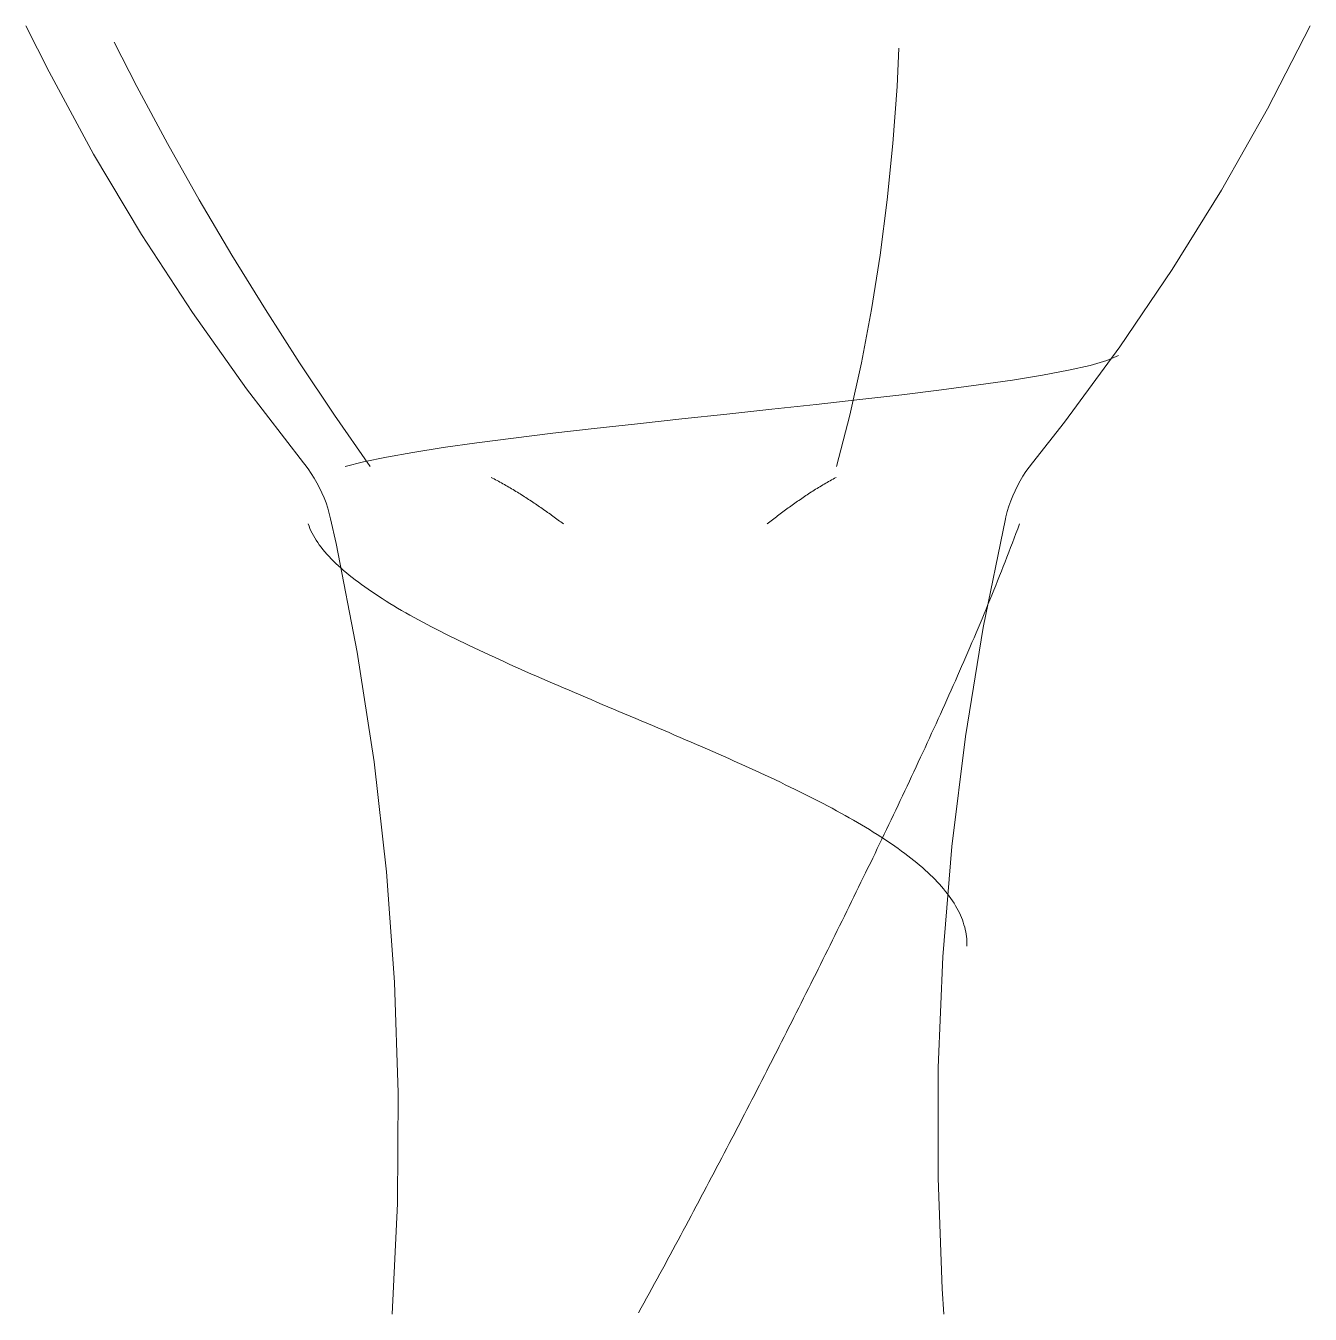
# Model space of a CAD drawing. Header units: inches. Extents: x -54880 to -186, y -132 to 853.
# Drawn here: x -204.65 to -186.03, y 101.31 to 120 of the extents above; entities that cross this region are included whole.
import ezdxf

# ---------------------------------------------------------------- set-up
doc = ezdxf.new("R2010")
doc.units = ezdxf.units.IN
doc.header["$MEASUREMENT"] = 0
doc.layers.add('Q-SPCQ', color=91, linetype='Continuous', lineweight=9)

# ---------------------------------------------------------------- blocks, each defined once
blk = doc.blocks.new('FP_297-Section 6')
at = {"layer": 'Q-SPCQ', "flags": 128}
for points in [[(-24960.607, 101.312), (-24960.53, 102.917), (-24960.519, 104.523), (-24960.571, 106.128), (-24960.688, 107.73), (-24960.868, 109.325), (-24961.112, 110.913), (-24961.42, 112.489), (-24961.499, 112.849)], [(-24951.714, 112.849), (-24952.036, 111.275), (-24952.295, 109.69), (-24952.49, 108.096), (-24952.621, 106.496), (-24952.688, 104.891), (-24952.691, 103.285), (-24952.63, 101.68), (-24952.607, 101.312)]]:
    blk.add_lwpolyline(points, dxfattribs=at)
blk = doc.blocks.new('FP_298-Section 6')
at = {"layer": 'Q-SPCQ'}
for p, q in [((-24961.824, 112.774), (-24961.812, 112.741)), ((-24961.812, 112.741), (-24961.799, 112.707)), ((-24961.799, 112.707), (-24961.784, 112.673)), ((-24951.536, 112.706), (-24951.561, 112.637)), ((-24951.51, 112.774), (-24951.536, 112.706)), ((-24961.784, 112.673), (-24961.767, 112.639)), ((-24961.767, 112.639), (-24961.749, 112.606)), ((-24961.749, 112.606), (-24961.73, 112.572)), ((-24961.73, 112.572), (-24961.709, 112.538)), ((-24961.709, 112.538), (-24961.686, 112.504)), ((-24961.686, 112.504), (-24961.663, 112.47)), ((-24951.613, 112.5), (-24951.639, 112.432)), ((-24951.587, 112.569), (-24951.613, 112.5)), ((-24951.561, 112.637), (-24951.587, 112.569)), ((-24961.663, 112.47), (-24961.637, 112.437)), ((-24961.637, 112.437), (-24961.611, 112.403)), ((-24961.611, 112.403), (-24961.583, 112.369)), ((-24961.583, 112.369), (-24961.553, 112.335)), ((-24961.553, 112.335), (-24961.522, 112.301)), ((-24951.665, 112.363), (-24951.692, 112.294)), ((-24951.639, 112.432), (-24951.665, 112.363)), ((-24961.522, 112.301), (-24961.49, 112.267)), ((-24961.49, 112.267), (-24961.457, 112.234)), ((-24961.457, 112.234), (-24961.422, 112.2)), ((-24961.422, 112.2), (-24961.386, 112.166)), ((-24961.386, 112.166), (-24961.348, 112.132)), ((-24961.348, 112.132), (-24961.31, 112.098)), ((-24951.745, 112.157), (-24951.772, 112.088)), ((-24951.718, 112.226), (-24951.745, 112.157)), ((-24951.692, 112.294), (-24951.718, 112.226)), ((-24961.31, 112.098), (-24961.27, 112.064)), ((-24961.27, 112.064), (-24961.228, 112.03)), ((-24961.228, 112.03), (-24961.186, 111.996)), ((-24961.186, 111.996), (-24961.142, 111.963)), ((-24961.142, 111.963), (-24961.097, 111.929)), ((-24951.827, 111.951), (-24951.855, 111.882)), ((-24951.799, 112.02), (-24951.827, 111.951)), ((-24951.772, 112.088), (-24951.799, 112.02)), ((-24961.097, 111.929), (-24961.051, 111.895)), ((-24961.051, 111.895), (-24961.003, 111.861)), ((-24961.003, 111.861), (-24960.955, 111.827)), ((-24960.955, 111.827), (-24960.905, 111.793)), ((-24960.905, 111.793), (-24960.854, 111.759)), ((-24960.854, 111.759), (-24960.803, 111.725)), ((-24951.882, 111.813), (-24951.91, 111.744)), ((-24951.855, 111.882), (-24951.882, 111.813)), ((-24960.803, 111.725), (-24960.75, 111.691)), ((-24960.75, 111.691), (-24960.695, 111.657)), ((-24960.695, 111.657), (-24960.64, 111.623)), ((-24960.64, 111.623), (-24960.584, 111.589)), ((-24960.584, 111.589), (-24960.527, 111.555)), ((-24951.967, 111.606), (-24951.995, 111.538)), ((-24951.938, 111.675), (-24951.967, 111.606)), ((-24951.91, 111.744), (-24951.938, 111.675)), ((-24960.527, 111.555), (-24960.469, 111.521)), ((-24960.469, 111.521), (-24960.409, 111.487)), ((-24960.409, 111.487), (-24960.349, 111.453)), ((-24960.349, 111.453), (-24960.288, 111.419)), ((-24960.288, 111.419), (-24960.226, 111.385)), ((-24960.226, 111.385), (-24960.163, 111.351)), ((-24952.053, 111.4), (-24952.082, 111.331)), ((-24952.024, 111.469), (-24952.053, 111.4)), ((-24951.995, 111.538), (-24952.024, 111.469)), ((-24960.163, 111.351), (-24960.099, 111.317)), ((-24960.099, 111.317), (-24960.035, 111.283)), ((-24960.035, 111.283), (-24959.969, 111.249)), ((-24959.969, 111.249), (-24959.903, 111.215)), ((-24959.903, 111.215), (-24959.836, 111.181)), ((-24952.14, 111.193), (-24952.169, 111.123)), ((-24952.111, 111.262), (-24952.14, 111.193)), ((-24952.082, 111.331), (-24952.111, 111.262)), ((-24959.836, 111.181), (-24959.768, 111.147)), ((-24959.768, 111.147), (-24959.699, 111.113)), ((-24959.699, 111.113), (-24959.63, 111.079)), ((-24959.63, 111.079), (-24959.56, 111.045)), ((-24959.56, 111.045), (-24959.489, 111.011)), ((-24959.489, 111.011), (-24959.418, 110.977)), ((-24952.199, 111.054), (-24952.229, 110.985)), ((-24952.169, 111.123), (-24952.199, 111.054)), ((-24959.418, 110.977), (-24959.345, 110.943)), ((-24959.345, 110.943), (-24959.273, 110.909)), ((-24959.273, 110.909), (-24959.199, 110.875)), ((-24959.199, 110.875), (-24959.125, 110.841)), ((-24959.125, 110.841), (-24959.051, 110.807)), ((-24952.288, 110.847), (-24952.318, 110.778)), ((-24952.258, 110.916), (-24952.288, 110.847)), ((-24952.229, 110.985), (-24952.258, 110.916)), ((-24959.051, 110.807), (-24958.976, 110.773)), ((-24958.976, 110.773), (-24958.9, 110.738)), ((-24958.9, 110.738), (-24958.824, 110.704)), ((-24958.824, 110.704), (-24958.748, 110.67)), ((-24958.748, 110.67), (-24958.671, 110.636)), ((-24958.671, 110.636), (-24958.594, 110.602)), ((-24952.379, 110.639), (-24952.409, 110.57)), ((-24952.349, 110.709), (-24952.379, 110.639)), ((-24952.318, 110.778), (-24952.349, 110.709)), ((-24958.594, 110.602), (-24958.516, 110.568)), ((-24958.516, 110.568), (-24958.438, 110.534)), ((-24958.438, 110.534), (-24958.359, 110.5)), ((-24958.359, 110.5), (-24958.281, 110.466)), ((-24958.281, 110.466), (-24958.201, 110.431)), ((-24952.44, 110.501), (-24952.471, 110.432)), ((-24952.409, 110.57), (-24952.44, 110.501)), ((-24958.201, 110.431), (-24958.122, 110.397)), ((-24958.122, 110.397), (-24958.042, 110.363)), ((-24958.042, 110.363), (-24957.963, 110.329)), ((-24957.963, 110.329), (-24957.882, 110.295)), ((-24957.882, 110.295), (-24957.802, 110.261)), ((-24957.802, 110.261), (-24957.722, 110.226)), ((-24952.533, 110.293), (-24952.564, 110.224)), ((-24952.502, 110.362), (-24952.533, 110.293)), ((-24952.471, 110.432), (-24952.502, 110.362)), ((-24957.722, 110.226), (-24957.641, 110.192)), ((-24957.641, 110.192), (-24957.56, 110.158)), ((-24957.56, 110.158), (-24957.48, 110.124)), ((-24957.48, 110.124), (-24957.399, 110.09)), ((-24957.399, 110.09), (-24957.318, 110.055)), ((-24952.626, 110.085), (-24952.657, 110.016)), ((-24952.595, 110.154), (-24952.626, 110.085)), ((-24952.564, 110.224), (-24952.595, 110.154)), ((-24957.318, 110.055), (-24957.237, 110.021)), ((-24957.237, 110.021), (-24957.156, 109.987)), ((-24957.156, 109.987), (-24957.075, 109.953)), ((-24957.075, 109.953), (-24956.994, 109.919)), ((-24956.994, 109.919), (-24956.913, 109.884)), ((-24956.913, 109.884), (-24956.832, 109.85)), ((-24952.689, 109.946), (-24952.72, 109.877)), ((-24952.657, 110.016), (-24952.689, 109.946)), ((-24956.832, 109.85), (-24956.752, 109.816)), ((-24956.752, 109.816), (-24956.671, 109.782)), ((-24956.671, 109.782), (-24956.591, 109.748)), ((-24956.591, 109.748), (-24956.511, 109.713)), ((-24956.511, 109.713), (-24956.431, 109.679)), ((-24952.784, 109.738), (-24952.816, 109.668)), ((-24952.752, 109.807), (-24952.784, 109.738)), ((-24952.72, 109.877), (-24952.752, 109.807)), ((-24956.431, 109.679), (-24956.351, 109.645)), ((-24956.351, 109.645), (-24956.271, 109.611)), ((-24956.271, 109.611), (-24956.192, 109.576)), ((-24956.192, 109.576), (-24956.113, 109.542)), ((-24956.113, 109.542), (-24956.035, 109.508)), ((-24952.88, 109.529), (-24952.912, 109.46)), ((-24952.848, 109.599), (-24952.88, 109.529)), ((-24952.816, 109.668), (-24952.848, 109.599)), ((-24956.035, 109.508), (-24955.956, 109.474)), ((-24955.956, 109.474), (-24955.878, 109.439)), ((-24955.878, 109.439), (-24955.801, 109.405)), ((-24955.801, 109.405), (-24955.723, 109.371)), ((-24955.723, 109.371), (-24955.647, 109.336)), ((-24955.647, 109.336), (-24955.57, 109.302)), ((-24952.944, 109.39), (-24952.977, 109.321)), ((-24952.912, 109.46), (-24952.944, 109.39)), ((-24955.57, 109.302), (-24955.494, 109.268)), ((-24955.494, 109.268), (-24955.419, 109.234)), ((-24955.419, 109.234), (-24955.344, 109.199)), ((-24955.344, 109.199), (-24955.269, 109.165)), ((-24955.269, 109.165), (-24955.196, 109.131)), ((-24953.042, 109.181), (-24953.074, 109.112)), ((-24953.009, 109.251), (-24953.042, 109.181)), ((-24952.977, 109.321), (-24953.009, 109.251)), ((-24955.196, 109.131), (-24955.122, 109.096)), ((-24955.122, 109.096), (-24955.049, 109.062)), ((-24955.049, 109.062), (-24954.977, 109.028)), ((-24954.977, 109.028), (-24954.906, 108.993)), ((-24954.906, 108.993), (-24954.835, 108.959)), ((-24954.835, 108.959), (-24954.764, 108.925)), ((-24953.14, 108.973), (-24953.172, 108.903)), ((-24953.107, 109.042), (-24953.14, 108.973)), ((-24953.074, 109.112), (-24953.107, 109.042)), ((-24954.764, 108.925), (-24954.695, 108.89)), ((-24954.695, 108.89), (-24954.626, 108.856)), ((-24954.626, 108.856), (-24954.558, 108.822)), ((-24954.558, 108.822), (-24954.49, 108.787)), ((-24954.49, 108.787), (-24954.423, 108.753)), ((-24953.238, 108.764), (-24953.271, 108.694)), ((-24953.205, 108.833), (-24953.238, 108.764)), ((-24953.172, 108.903), (-24953.205, 108.833)), ((-24954.423, 108.753), (-24954.357, 108.719)), ((-24954.357, 108.719), (-24954.292, 108.684)), ((-24954.292, 108.684), (-24954.228, 108.65)), ((-24954.228, 108.65), (-24954.164, 108.616)), ((-24954.164, 108.616), (-24954.101, 108.581)), ((-24954.101, 108.581), (-24954.039, 108.547)), ((-24953.304, 108.624), (-24953.338, 108.554)), ((-24953.271, 108.694), (-24953.304, 108.624)), ((-24954.039, 108.547), (-24953.978, 108.512)), ((-24953.978, 108.512), (-24953.918, 108.478)), ((-24953.918, 108.478), (-24953.859, 108.444)), ((-24953.859, 108.444), (-24953.8, 108.409)), ((-24953.8, 108.409), (-24953.743, 108.375)), ((-24953.404, 108.415), (-24953.437, 108.345)), ((-24953.371, 108.485), (-24953.404, 108.415)), ((-24953.338, 108.554), (-24953.371, 108.485)), ((-24953.743, 108.375), (-24953.686, 108.341)), ((-24953.686, 108.341), (-24953.631, 108.306)), ((-24953.631, 108.306), (-24953.576, 108.272)), ((-24953.576, 108.272), (-24953.522, 108.237)), ((-24953.504, 108.205), (-24953.538, 108.136)), ((-24953.522, 108.237), (-24953.469, 108.203)), ((-24953.471, 108.275), (-24953.504, 108.205)), ((-24953.437, 108.345), (-24953.471, 108.275)), ((-24953.469, 108.203), (-24953.418, 108.169)), ((-24953.572, 108.066), (-24953.605, 107.996)), ((-24953.538, 108.136), (-24953.572, 108.066)), ((-24953.418, 108.169), (-24953.367, 108.134)), ((-24953.367, 108.134), (-24953.317, 108.1)), ((-24953.317, 108.1), (-24953.269, 108.065)), ((-24953.269, 108.065), (-24953.221, 108.031)), ((-24953.221, 108.031), (-24953.174, 107.996)), ((-24953.673, 107.856), (-24953.707, 107.786)), ((-24953.639, 107.926), (-24953.673, 107.856)), ((-24953.605, 107.996), (-24953.639, 107.926)), ((-24953.174, 107.996), (-24953.129, 107.962)), ((-24953.129, 107.962), (-24953.085, 107.928)), ((-24953.085, 107.928), (-24953.041, 107.893)), ((-24953.041, 107.893), (-24952.999, 107.859)), ((-24952.999, 107.859), (-24952.958, 107.824)), ((-24953.775, 107.647), (-24953.809, 107.577)), ((-24953.741, 107.716), (-24953.775, 107.647)), ((-24953.707, 107.786), (-24953.741, 107.716)), ((-24952.958, 107.824), (-24952.918, 107.79)), ((-24952.918, 107.79), (-24952.879, 107.755)), ((-24952.879, 107.755), (-24952.841, 107.721)), ((-24952.841, 107.721), (-24952.805, 107.686)), ((-24952.805, 107.686), (-24952.769, 107.652)), ((-24952.769, 107.652), (-24952.735, 107.618)), ((-24953.843, 107.507), (-24953.877, 107.437)), ((-24953.809, 107.577), (-24953.843, 107.507)), ((-24952.735, 107.618), (-24952.702, 107.583)), ((-24952.702, 107.583), (-24952.67, 107.549)), ((-24952.67, 107.549), (-24952.64, 107.514)), ((-24952.64, 107.514), (-24952.61, 107.48)), ((-24952.61, 107.48), (-24952.582, 107.445)), ((-24953.945, 107.297), (-24953.98, 107.227)), ((-24953.911, 107.367), (-24953.945, 107.297)), ((-24953.877, 107.437), (-24953.911, 107.367)), ((-24952.582, 107.445), (-24952.555, 107.411)), ((-24952.555, 107.411), (-24952.529, 107.376)), ((-24952.529, 107.376), (-24952.504, 107.342)), ((-24952.504, 107.342), (-24952.481, 107.307)), ((-24952.481, 107.307), (-24952.459, 107.273)), ((-24952.459, 107.273), (-24952.438, 107.238)), ((-24954.049, 107.087), (-24954.083, 107.017)), ((-24954.014, 107.157), (-24954.049, 107.087)), ((-24953.98, 107.227), (-24954.014, 107.157)), ((-24952.438, 107.238), (-24952.418, 107.204)), ((-24952.418, 107.204), (-24952.4, 107.169)), ((-24952.4, 107.169), (-24952.382, 107.135)), ((-24952.382, 107.135), (-24952.366, 107.1)), ((-24952.366, 107.1), (-24952.352, 107.066)), ((-24954.118, 106.947), (-24954.152, 106.877)), ((-24954.083, 107.017), (-24954.118, 106.947)), ((-24952.352, 107.066), (-24952.338, 107.031)), ((-24952.338, 107.031), (-24952.326, 106.997)), ((-24952.326, 106.997), (-24952.315, 106.962)), ((-24952.315, 106.962), (-24952.305, 106.928)), ((-24952.305, 106.928), (-24952.297, 106.893)), ((-24952.297, 106.893), (-24952.29, 106.859)), ((-24954.221, 106.737), (-24954.256, 106.667)), ((-24954.187, 106.807), (-24954.221, 106.737)), ((-24954.152, 106.877), (-24954.187, 106.807)), ((-24952.29, 106.859), (-24952.284, 106.824)), ((-24952.284, 106.824), (-24952.279, 106.79)), ((-24952.279, 106.79), (-24952.276, 106.755)), ((-24952.276, 106.755), (-24952.273, 106.721)), ((-24952.273, 106.721), (-24952.273, 106.686)), ((-24954.326, 106.527), (-24954.36, 106.457)), ((-24954.291, 106.597), (-24954.326, 106.527)), ((-24954.256, 106.667), (-24954.291, 106.597)), ((-24952.273, 106.686), (-24952.273, 106.652)), ((-24954.395, 106.387), (-24954.43, 106.316)), ((-24954.36, 106.457), (-24954.395, 106.387)), ((-24954.5, 106.176), (-24954.535, 106.106)), ((-24954.465, 106.246), (-24954.5, 106.176)), ((-24954.43, 106.316), (-24954.465, 106.246)), ((-24954.606, 105.966), (-24954.641, 105.896)), ((-24954.57, 106.036), (-24954.606, 105.966)), ((-24954.535, 106.106), (-24954.57, 106.036)), ((-24954.676, 105.826), (-24954.711, 105.756)), ((-24954.641, 105.896), (-24954.676, 105.826)), ((-24954.782, 105.615), (-24954.818, 105.545)), ((-24954.747, 105.685), (-24954.782, 105.615)), ((-24954.711, 105.756), (-24954.747, 105.685)), ((-24954.888, 105.405), (-24954.924, 105.335)), ((-24954.853, 105.475), (-24954.888, 105.405)), ((-24954.818, 105.545), (-24954.853, 105.475)), ((-24954.96, 105.264), (-24954.995, 105.194)), ((-24954.924, 105.335), (-24954.96, 105.264)), ((-24955.067, 105.054), (-24955.103, 104.984)), ((-24955.031, 105.124), (-24955.067, 105.054)), ((-24954.995, 105.194), (-24955.031, 105.124)), ((-24955.174, 104.843), (-24955.21, 104.773)), ((-24955.138, 104.914), (-24955.174, 104.843)), ((-24955.103, 104.984), (-24955.138, 104.914)), ((-24955.246, 104.703), (-24955.282, 104.633)), ((-24955.21, 104.773), (-24955.246, 104.703)), ((-24955.354, 104.492), (-24955.391, 104.422)), ((-24955.318, 104.563), (-24955.354, 104.492)), ((-24955.282, 104.633), (-24955.318, 104.563)), ((-24955.463, 104.282), (-24955.499, 104.212)), ((-24955.427, 104.352), (-24955.463, 104.282)), ((-24955.391, 104.422), (-24955.427, 104.352)), ((-24955.536, 104.141), (-24955.572, 104.071)), ((-24955.499, 104.212), (-24955.536, 104.141)), ((-24955.645, 103.931), (-24955.682, 103.861)), ((-24955.608, 104.001), (-24955.645, 103.931)), ((-24955.572, 104.071), (-24955.608, 104.001)), ((-24955.755, 103.72), (-24955.791, 103.65)), ((-24955.718, 103.79), (-24955.755, 103.72)), ((-24955.682, 103.861), (-24955.718, 103.79)), ((-24955.828, 103.58), (-24955.865, 103.51)), ((-24955.791, 103.65), (-24955.828, 103.58)), ((-24955.939, 103.369), (-24955.976, 103.299)), ((-24955.902, 103.439), (-24955.939, 103.369)), ((-24955.865, 103.51), (-24955.902, 103.439)), ((-24956.05, 103.159), (-24956.087, 103.088)), ((-24956.013, 103.229), (-24956.05, 103.159)), ((-24955.976, 103.299), (-24956.013, 103.229)), ((-24956.124, 103.018), (-24956.161, 102.948)), ((-24956.087, 103.088), (-24956.124, 103.018)), ((-24956.236, 102.808), (-24956.273, 102.738)), ((-24956.199, 102.878), (-24956.236, 102.808)), ((-24956.161, 102.948), (-24956.199, 102.878)), ((-24956.348, 102.597), (-24956.386, 102.527)), ((-24956.311, 102.667), (-24956.348, 102.597)), ((-24956.273, 102.738), (-24956.311, 102.667)), ((-24956.423, 102.457), (-24956.461, 102.387)), ((-24956.386, 102.527), (-24956.423, 102.457)), ((-24956.537, 102.246), (-24956.574, 102.176)), ((-24956.499, 102.317), (-24956.537, 102.246)), ((-24956.461, 102.387), (-24956.499, 102.317)), ((-24956.65, 102.036), (-24956.688, 101.966)), ((-24956.612, 102.106), (-24956.65, 102.036)), ((-24956.574, 102.176), (-24956.612, 102.106)), ((-24956.726, 101.896), (-24956.765, 101.826)), ((-24956.688, 101.966), (-24956.726, 101.896)), ((-24956.841, 101.686), (-24956.879, 101.615)), ((-24956.803, 101.756), (-24956.841, 101.686)), ((-24956.765, 101.826), (-24956.803, 101.756)), ((-24956.956, 101.475), (-24956.995, 101.405)), ((-24956.918, 101.545), (-24956.956, 101.475)), ((-24956.879, 101.615), (-24956.918, 101.545)), ((-24956.995, 101.405), (-24957.033, 101.335))]:
    blk.add_line(p, q, dxfattribs=at)
blk = doc.blocks.new('FP_299-Section 6')
at = {"layer": 'Q-SPCQ', "flags": 128}
for points in [[(-24961.891, 113.662), (-24962.719, 114.735), (-24963.503, 115.84), (-24964.242, 116.975), (-24964.936, 118.139), (-24965.582, 119.33), (-24965.919, 120)], [(-24947.294, 120), (-24947.914, 118.795), (-24948.581, 117.616), (-24949.295, 116.465), (-24950.054, 115.343), (-24950.858, 114.252), (-24951.322, 113.662)]]:
    blk.add_lwpolyline(points, dxfattribs=at)
blk = doc.blocks.new('FP_300-Section 6')
at = {"layer": 'Q-SPCQ'}
for p, q in [((-24964.636, 119.762), (-24964.308, 119.12)), ((-24953.26, 119.675), (-24953.286, 119.12)), ((-24964.308, 119.12), (-24963.863, 118.291)), ((-24953.286, 119.12), (-24953.347, 118.291)), ((-24963.863, 118.291), (-24963.403, 117.475)), ((-24953.347, 118.291), (-24953.428, 117.475)), ((-24963.403, 117.475), (-24962.93, 116.672)), ((-24953.428, 117.475), (-24953.531, 116.672)), ((-24962.93, 116.672), (-24962.445, 115.883)), ((-24953.531, 116.672), (-24953.655, 115.883)), ((-24962.445, 115.883), (-24961.949, 115.109)), ((-24953.655, 115.883), (-24953.802, 115.109)), ((-24950.485, 115.074), (-24950.243, 115.145)), ((-24950.243, 115.145), (-24950.075, 115.217)), ((-24961.949, 115.109), (-24961.443, 114.35)), ((-24953.802, 115.109), (-24953.972, 114.35)), ((-24951.613, 114.861), (-24951.176, 114.932)), ((-24951.176, 114.932), (-24950.798, 115.003)), ((-24950.798, 115.003), (-24950.485, 115.074)), ((-24952.642, 114.719), (-24952.104, 114.79)), ((-24952.104, 114.79), (-24951.613, 114.861)), ((-24954.457, 114.508), (-24953.826, 114.578)), ((-24953.826, 114.578), (-24953.218, 114.649)), ((-24953.218, 114.649), (-24952.642, 114.719)), ((-24956.408, 114.298), (-24955.756, 114.368)), ((-24955.756, 114.368), (-24955.103, 114.438)), ((-24955.103, 114.438), (-24954.457, 114.508)), ((-24961.443, 114.35), (-24960.928, 113.607)), ((-24957.676, 114.159), (-24957.051, 114.228)), ((-24957.051, 114.228), (-24956.408, 114.298)), ((-24953.972, 114.35), (-24954.166, 113.607)), ((-24959.379, 113.951), (-24958.847, 114.02)), ((-24958.847, 114.02), (-24958.277, 114.089)), ((-24958.277, 114.089), (-24957.676, 114.159)), ((-24960.691, 113.744), (-24960.306, 113.813)), ((-24960.306, 113.813), (-24959.867, 113.882)), ((-24959.867, 113.882), (-24959.379, 113.951)), ((-24961.288, 113.607), (-24961.02, 113.675)), ((-24961.02, 113.675), (-24960.691, 113.744))]:
    blk.add_line(p, q, dxfattribs=at)
blk = doc.blocks.new('FP_301-Section 6')
at = {"layer": 'Q-SPCQ', "flags": 128}
for points in [[(-24961.499, 112.849), (-24961.518, 112.926), (-24961.54, 113.003), (-24961.566, 113.079), (-24961.594, 113.154), (-24961.625, 113.228), (-24961.66, 113.3), (-24961.697, 113.371), (-24961.737, 113.44), (-24961.779, 113.508), (-24961.824, 113.574), (-24961.872, 113.638), (-24961.891, 113.662)], [(-24951.322, 113.662), (-24951.371, 113.599), (-24951.417, 113.533), (-24951.46, 113.466), (-24951.501, 113.398), (-24951.54, 113.327), (-24951.575, 113.256), (-24951.607, 113.182), (-24951.637, 113.108), (-24951.663, 113.033), (-24951.687, 112.956), (-24951.707, 112.879), (-24951.714, 112.849)]]:
    blk.add_lwpolyline(points, dxfattribs=at)
blk = doc.blocks.new('FP_302-Section 6')
at = {"layer": 'Q-SPCQ'}
for p, q in [((-24959.172, 113.45), (-24959.151, 113.439)), ((-24959.151, 113.439), (-24959.129, 113.427)), ((-24954.192, 113.438), (-24954.214, 113.426)), ((-24954.17, 113.45), (-24954.192, 113.438)), ((-24959.129, 113.427), (-24959.107, 113.416)), ((-24959.107, 113.416), (-24959.086, 113.404)), ((-24959.086, 113.404), (-24959.064, 113.393)), ((-24959.064, 113.393), (-24959.043, 113.381)), ((-24959.043, 113.381), (-24959.021, 113.369)), ((-24959.021, 113.369), (-24959, 113.357)), ((-24959, 113.357), (-24958.979, 113.345)), ((-24958.979, 113.345), (-24958.958, 113.333)), ((-24958.958, 113.333), (-24958.937, 113.321)), ((-24958.937, 113.321), (-24958.916, 113.309)), ((-24958.916, 113.309), (-24958.895, 113.296)), ((-24958.895, 113.296), (-24958.874, 113.284)), ((-24958.874, 113.284), (-24958.853, 113.272)), ((-24958.853, 113.272), (-24958.832, 113.259)), ((-24958.832, 113.259), (-24958.811, 113.247)), ((-24958.811, 113.247), (-24958.791, 113.234)), ((-24954.507, 113.251), (-24954.527, 113.238)), ((-24954.487, 113.264), (-24954.507, 113.251)), ((-24954.466, 113.277), (-24954.487, 113.264)), ((-24954.445, 113.29), (-24954.466, 113.277)), ((-24954.425, 113.303), (-24954.445, 113.29)), ((-24954.404, 113.315), (-24954.425, 113.303)), ((-24954.383, 113.328), (-24954.404, 113.315)), ((-24954.362, 113.341), (-24954.383, 113.328)), ((-24954.341, 113.353), (-24954.362, 113.341)), ((-24954.32, 113.366), (-24954.341, 113.353)), ((-24954.299, 113.378), (-24954.32, 113.366)), ((-24954.278, 113.39), (-24954.299, 113.378)), ((-24954.256, 113.402), (-24954.278, 113.39)), ((-24954.235, 113.414), (-24954.256, 113.402)), ((-24954.214, 113.426), (-24954.235, 113.414)), ((-24958.791, 113.234), (-24958.77, 113.221)), ((-24958.77, 113.221), (-24958.75, 113.209)), ((-24958.75, 113.209), (-24958.729, 113.196)), ((-24958.729, 113.196), (-24958.709, 113.183)), ((-24958.709, 113.183), (-24958.689, 113.17)), ((-24958.689, 113.17), (-24958.668, 113.157)), ((-24958.668, 113.157), (-24958.648, 113.144)), ((-24958.648, 113.144), (-24958.628, 113.131)), ((-24958.628, 113.131), (-24958.608, 113.118)), ((-24958.608, 113.118), (-24958.588, 113.105)), ((-24958.588, 113.105), (-24958.568, 113.091)), ((-24958.568, 113.091), (-24958.548, 113.078)), ((-24958.548, 113.078), (-24958.528, 113.065)), ((-24958.528, 113.065), (-24958.508, 113.051)), ((-24954.787, 113.062), (-24954.806, 113.048)), ((-24954.767, 113.076), (-24954.787, 113.062)), ((-24954.748, 113.09), (-24954.767, 113.076)), ((-24954.728, 113.104), (-24954.748, 113.09)), ((-24954.708, 113.117), (-24954.728, 113.104)), ((-24954.688, 113.131), (-24954.708, 113.117)), ((-24954.668, 113.145), (-24954.688, 113.131)), ((-24954.649, 113.158), (-24954.668, 113.145)), ((-24954.629, 113.172), (-24954.649, 113.158)), ((-24954.608, 113.185), (-24954.629, 113.172)), ((-24954.588, 113.198), (-24954.608, 113.185)), ((-24954.568, 113.212), (-24954.588, 113.198)), ((-24954.548, 113.225), (-24954.568, 113.212)), ((-24954.527, 113.238), (-24954.548, 113.225)), ((-24958.508, 113.051), (-24958.489, 113.038)), ((-24958.489, 113.038), (-24958.469, 113.024)), ((-24958.469, 113.024), (-24958.449, 113.011)), ((-24958.449, 113.011), (-24958.43, 112.997)), ((-24958.43, 112.997), (-24958.41, 112.984)), ((-24958.41, 112.984), (-24958.391, 112.97)), ((-24958.391, 112.97), (-24958.371, 112.956)), ((-24958.371, 112.956), (-24958.352, 112.942)), ((-24958.352, 112.942), (-24958.333, 112.929)), ((-24958.333, 112.929), (-24958.313, 112.915)), ((-24958.313, 112.915), (-24958.294, 112.901)), ((-24958.294, 112.901), (-24958.275, 112.887)), ((-24958.275, 112.887), (-24958.256, 112.873)), ((-24958.256, 112.873), (-24958.237, 112.859)), ((-24955.036, 112.877), (-24955.055, 112.862)), ((-24955.017, 112.891), (-24955.036, 112.877)), ((-24954.998, 112.906), (-24955.017, 112.891)), ((-24954.979, 112.92), (-24954.998, 112.906)), ((-24954.96, 112.935), (-24954.979, 112.92)), ((-24954.941, 112.949), (-24954.96, 112.935)), ((-24954.922, 112.963), (-24954.941, 112.949)), ((-24954.903, 112.978), (-24954.922, 112.963)), ((-24954.884, 112.992), (-24954.903, 112.978)), ((-24954.865, 113.006), (-24954.884, 112.992)), ((-24954.845, 113.02), (-24954.865, 113.006)), ((-24954.826, 113.034), (-24954.845, 113.02)), ((-24954.806, 113.048), (-24954.826, 113.034)), ((-24958.237, 112.859), (-24958.218, 112.845)), ((-24958.218, 112.845), (-24958.199, 112.831)), ((-24958.199, 112.831), (-24958.18, 112.817)), ((-24958.18, 112.817), (-24958.161, 112.803)), ((-24958.161, 112.803), (-24958.142, 112.789)), ((-24958.142, 112.789), (-24958.123, 112.774)), ((-24955.148, 112.789), (-24955.167, 112.774)), ((-24955.13, 112.804), (-24955.148, 112.789)), ((-24955.111, 112.819), (-24955.13, 112.804)), ((-24955.092, 112.833), (-24955.111, 112.819)), ((-24955.074, 112.848), (-24955.092, 112.833)), ((-24955.055, 112.862), (-24955.074, 112.848))]:
    blk.add_line(p, q, dxfattribs=at)
blk = doc.blocks.new('Basketball_Backstop-Performance_Sports_Systems-3103-Ceiling_Hung - 27_-0_ to 27_-11 7_8_-706978-Section 6')
at = {"layer": 'Q-SPCQ'}
for name in ['FP_299-Section 6', 'FP_300-Section 6', 'FP_301-Section 6', 'FP_302-Section 6', 'FP_298-Section 6', 'FP_297-Section 6']:
    blk.add_blockref(name, (12380.633, 0), dxfattribs=at)

msp = doc.modelspace()

# ---------------------------------------------------------------- block references
at = {"layer": 'Q-SPCQ'}
msp.add_blockref('Basketball_Backstop-Performance_Sports_Systems-3103-Ceiling_Hung - 27_-0_ to 27_-11 7_8_-706978-Section 6', (12380.63261, 0), dxfattribs=at)

doc.saveas('drawing.dxf')
